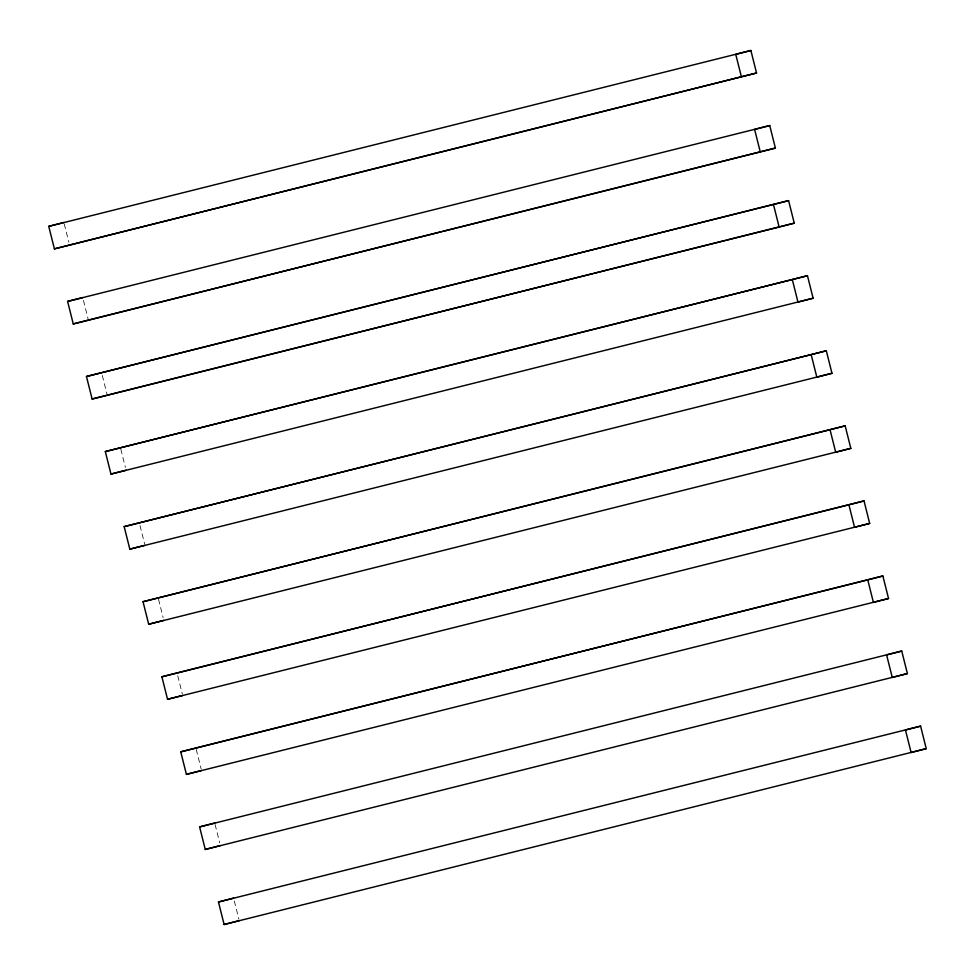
<?xml version="1.0" encoding="UTF-8"?>
<svg xmlns="http://www.w3.org/2000/svg" width="975" height="975" viewBox="0 0 975 975"><rect width="100%" height="100%" fill="white"/><g stroke="black" fill="none" stroke-linecap="round" stroke-linejoin="round"><path stroke-width="0.73" stroke-dasharray="4.88 3.66" d="M64.24 223.897L68.835 242.19M83.448 300.373L88.042 318.679M102.302 375.448L106.897 393.742M120.803 449.109L125.397 467.403M140.01 525.586L144.617 543.892M158.523 599.247L163.118 617.553M177.73 675.724L182.325 694.029M196.231 749.397L201.179 769.104M215.085 824.46L219.68 842.766M234.293 900.937L238.899 919.242"/><path stroke-width="1.46" d="M48.75 226.358L750.884 50.493L756.539 73.003L54.405 248.869L48.75 226.358L63.887 222.483M750.884 50.493L735.747 54.356L741.414 76.879M54.405 248.869L157.804 222.909M67.604 301.421L769.738 125.556L775.393 148.078L73.259 323.944L67.604 301.421L82.741 297.558M769.738 125.556L754.613 129.419L760.268 151.942M73.259 323.944L324.553 260.959M86.458 376.496L788.592 200.631L794.259 223.153L779.122 227.017L92.125 399.019L86.458 376.496L788.592 200.631M92.125 399.019L592.69 273.622M813.113 298.216L110.979 474.082L105.324 451.571L807.458 275.706L813.113 298.216L797.977 302.092L792.322 279.569L807.458 275.706M110.979 474.082L126.104 470.218M831.967 373.291L129.833 549.157L124.178 526.634L826.312 350.768L831.967 373.291L816.831 377.154L811.176 354.632L826.312 350.768M129.833 549.157L144.97 545.293M850.822 448.366L148.688 624.232L143.032 601.709L845.167 425.843L850.822 448.366L835.697 452.229L830.03 429.707L845.167 425.843M148.688 624.232L163.824 620.368M869.676 523.429L167.542 699.294L161.887 676.784L864.021 500.918L869.676 523.429L854.551 527.304L848.896 504.782L864.021 500.918M167.542 699.294L182.678 695.431M888.542 598.504L186.408 774.369L180.741 751.847L882.875 575.981L888.542 598.504L873.405 602.367L867.75 579.845L882.875 575.981M186.408 774.369L201.533 770.506M199.607 826.922L901.741 651.056L907.396 673.579L205.262 849.444L199.607 826.922L214.732 823.058M901.741 651.056L886.604 654.92L892.259 677.442L907.396 673.579M205.262 849.444L220.387 845.581M218.461 901.997L920.595 726.131L926.25 748.642L224.116 924.507L218.461 901.997L233.586 898.121M920.595 726.131L905.458 729.995L911.113 752.517L926.25 748.642M224.116 924.507L239.253 920.644M158.998 222.617L173.306 219.034M174.501 218.729L200.74 212.16M201.935 211.868L216.243 208.284M217.437 207.98L259.179 197.535M260.374 197.23L756.539 73.003M325.747 260.654L441.443 231.697M442.626 231.392L456.946 227.809M458.14 227.516L484.38 220.947M485.574 220.642L499.883 217.059M501.077 216.755L775.393 148.078M593.885 273.317L608.193 269.734M609.387 269.441L651.129 258.984M652.324 258.68L694.066 248.235M695.26 247.93L725.083 240.472M726.265 240.167L794.259 223.153M105.324 451.571L792.322 279.569M124.178 526.634L811.176 354.632M143.032 601.709L830.03 429.707M161.887 676.784L848.896 504.782M180.741 751.847L867.75 579.845M773.467 204.494L779.122 227.017"/></g></svg>
